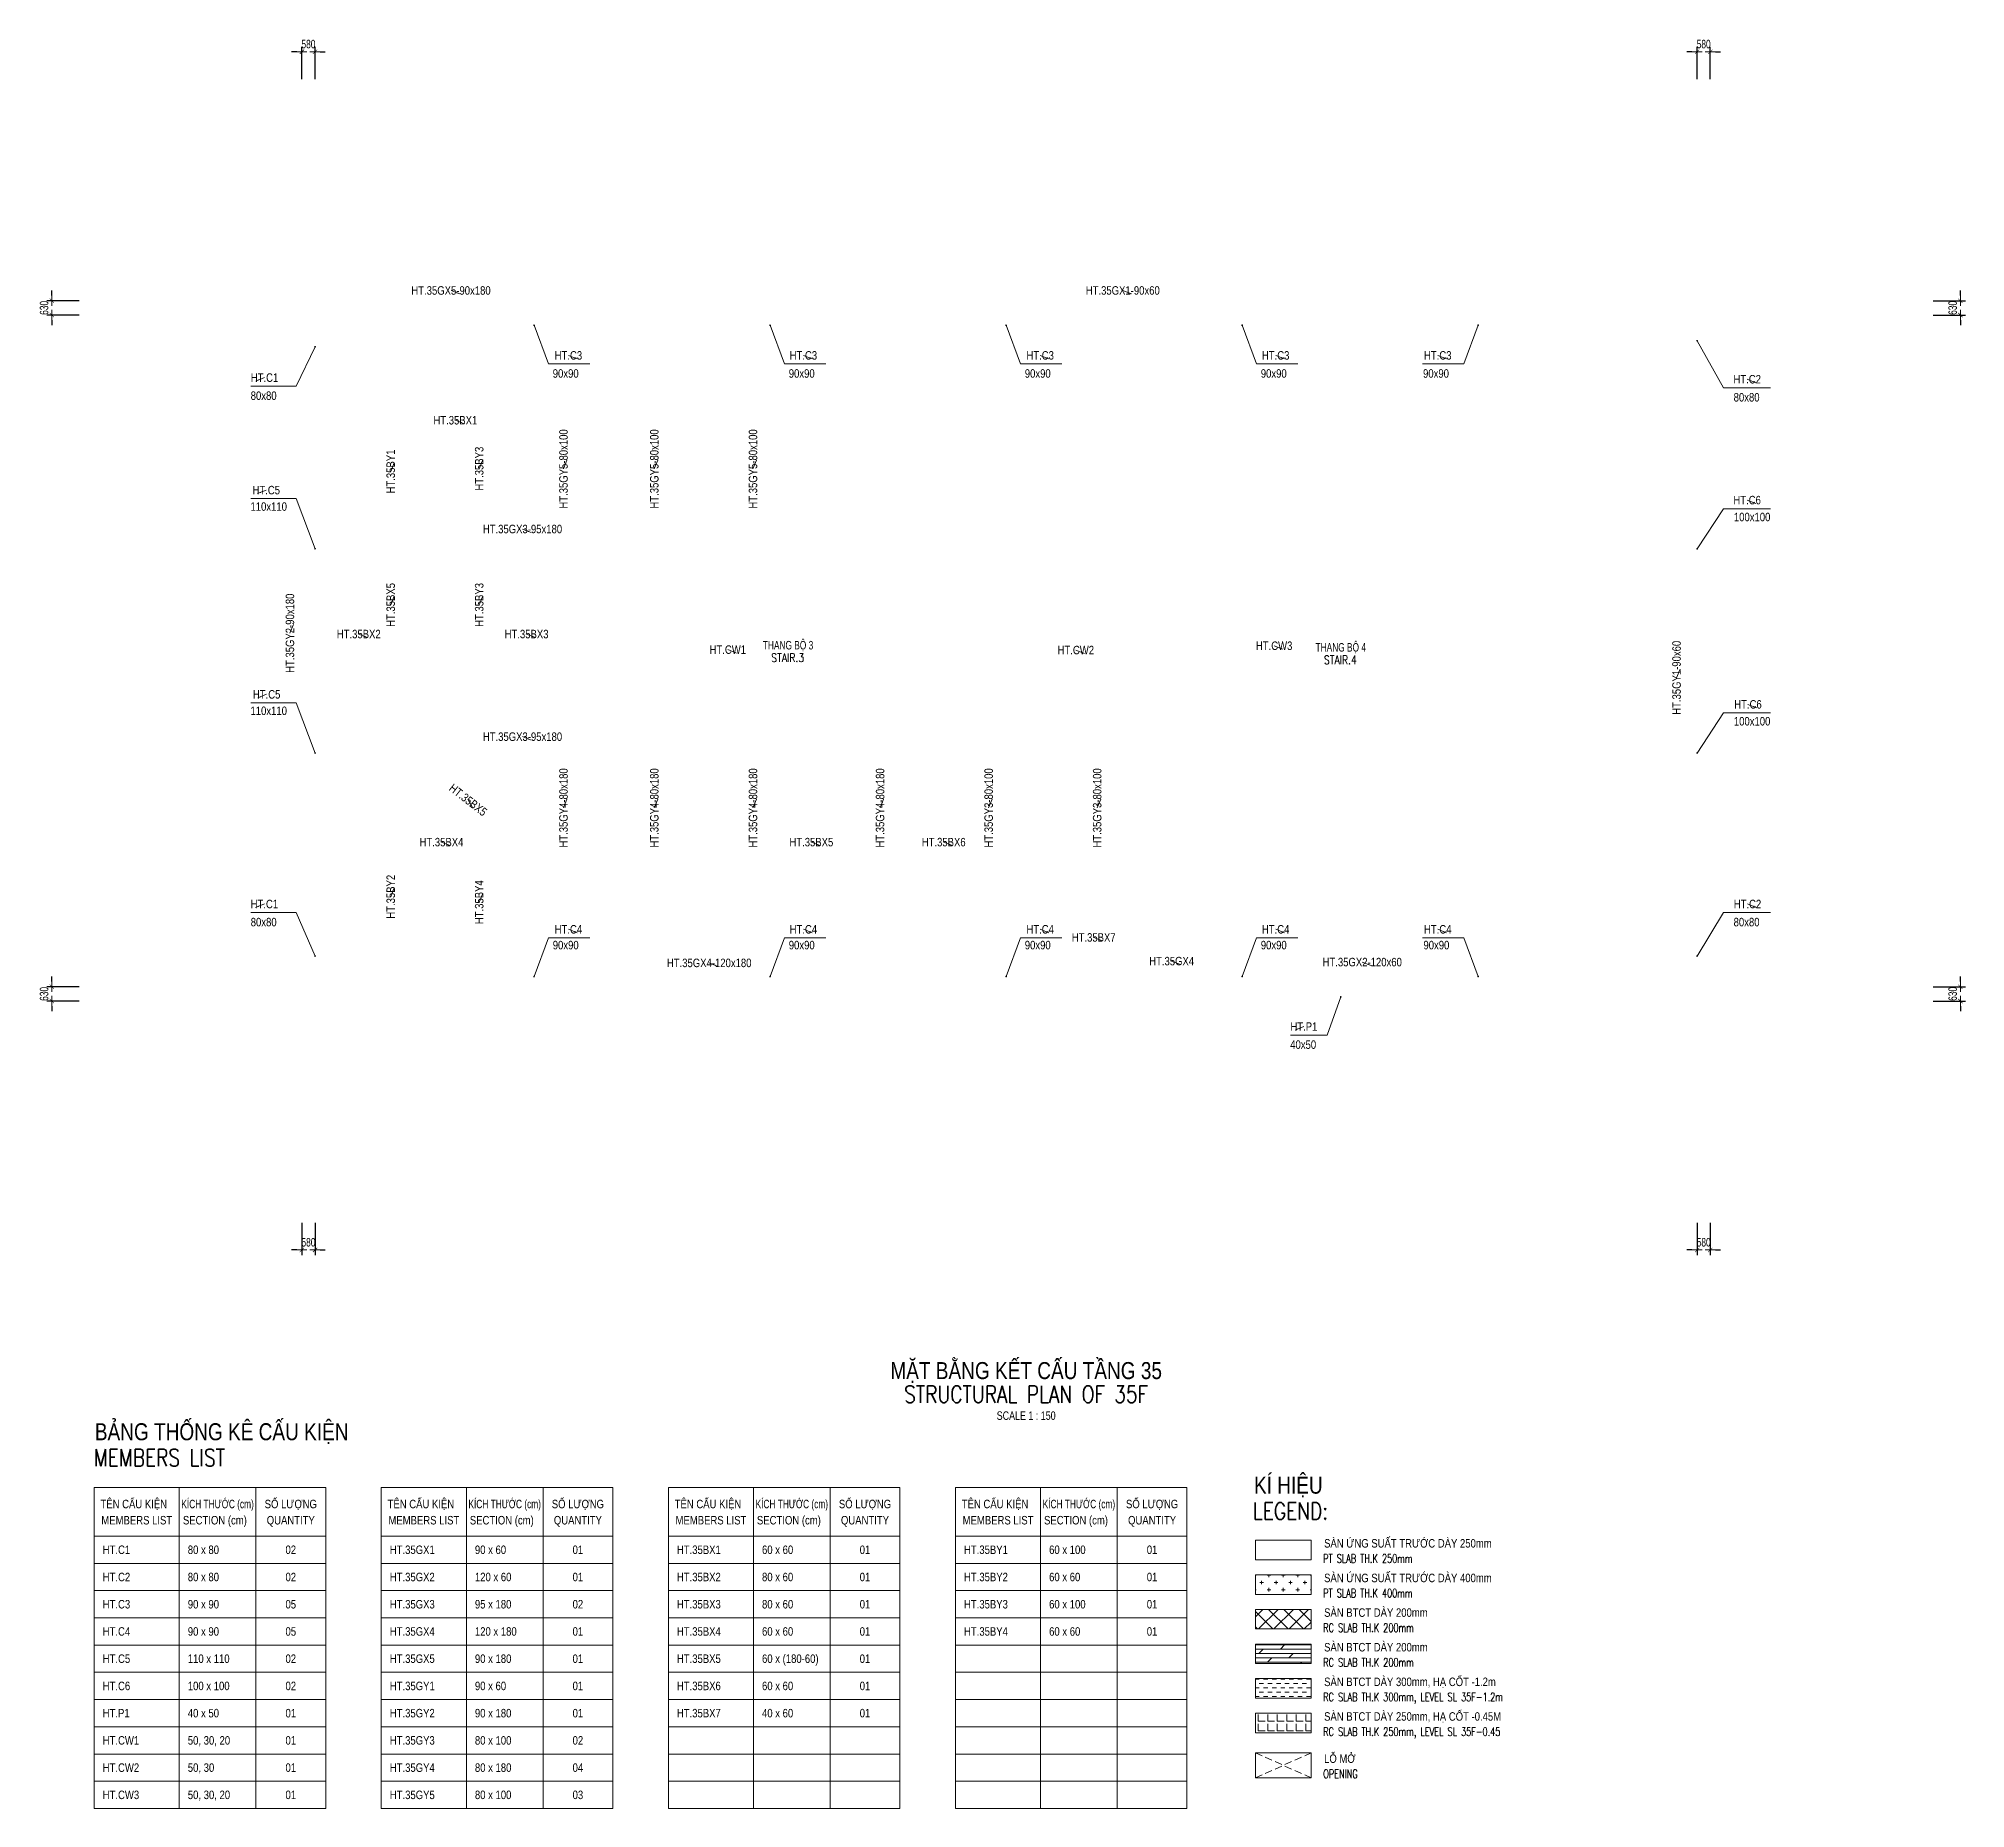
# Model space of a CAD drawing. Header units: millimetres. Extents: x 118516 to 203425, y -27310 to 50684.
import ezdxf
from ezdxf.enums import TextEntityAlignment as Align

# ---------------------------------------------------------------- set-up
doc = ezdxf.new("R2010")
doc.units = ezdxf.units.MM
doc.linetypes.add('DASHED2', pattern=[9.525, 6.35, -3.175])
doc.layers.get('Defpoints').update_dxf_attribs({"color": 151, "lineweight": 9})
for name, color, linetype, lineweight in [('$0$NDC_S_ANNO', 7, 'Continuous', 20), ('$0$NDC_S_DIM', 1, 'Continuous', 15), ('NDC_S_ANNO', 7, 'Continuous', 20), ('NDC_S_COLUMN NAME', 7, 'Continuous', 9), ('NDC_S_DIM', 1, 'Continuous', 15), ('NDC_S_ENG TEXT', 2, 'Continuous', 20), ('NDC_S_ENG TITLE', 3, 'Continuous', 20), ('NDC_S_HATCH MATERIAL', 8, 'Continuous', 13), ('NDC_S_LEADER', 1, 'Continuous', 15), ('NDC_S_OPENING', 9, 'DASHED2', 13), ('NDC_S_SLAB', 2, 'Continuous', 20), ('NDC_S_TEXT SYMBOL', 7, 'Continuous', 20), ('NDC_S_VN TEXT', 7, 'Continuous', 20), ('NDC_S_VN TITLE', 6, 'Continuous', 35), ('NDC_Table', 3, 'Continuous', 20)]:
    doc.layers.add(name, color=color, linetype=linetype, lineweight=lineweight)
doc.styles.add('$0$ARIAL', font='arial.ttf', dxfattribs={"width": 0.8})
doc.styles.add('$0$NDC_DIM', font='', dxfattribs={"width": 0.75})
doc.styles.add('$0$NDC_EN TXT', font='romans.shx', dxfattribs={"width": 0.8})
doc.styles.add('NDC_ANNO', font='', dxfattribs={"width": 0.8})
doc.styles.add('NDC_BAR 2', font='romans.shx', dxfattribs={"width": 0.8})
doc.styles.add('NDC_DIM', font='', dxfattribs={"width": 0.75})
doc.styles.add('NDC_EN TXT', font='romans.shx', dxfattribs={"width": 0.8})
doc.styles.add('NDC_VIE TXT', font='arial.ttf', dxfattribs={"width": 0.8})
doc.styles.get('$0$NDC_DIM').set_extended_font_data('Dotum')
doc.styles.get('NDC_ANNO').set_extended_font_data('Dotum')
doc.styles.get('NDC_DIM').set_extended_font_data('Dotum')
doc.dimstyles.new('$0$NDC_dim_iso', dxfattribs={"dimtxt": 2.5, "dimasz": 1, "dimexe": 1.5, "dimexo": 2.5, "dimgap": 1, "dimtad": 1, "dimdec": 0, "dimzin": 0, "dimdsep": 46, "dimtxsty": '$0$NDC_DIM', "dimblk": '$0$DIMMARK', "dimcen": 0.09, "dimdle": 1.2, "dimclrd": 1, "dimclre": 1, "dimclrt": 3, "dimadec": 0, "dimazin": 0, "dimtfac": 1, "dimtdec": 0, "dimtix": 1, "dimtofl": 0, "dimtmove": 0, "dimatfit": 3, "dimfxl": 8, "dimfxlon": 1, "dimtolj": 1, "dimtzin": 0, "dimarcsym": 0})
doc.dimstyles.new('NDC_dim_150', dxfattribs={"dimscale": 150, "dimtxt": 2.5, "dimasz": 1.5, "dimexe": 1.5, "dimexo": 2.5, "dimgap": 1, "dimtad": 1, "dimdec": 0, "dimzin": 0, "dimdsep": 46, "dimtxsty": 'NDC_DIM', "dimblk": 'DIMMARK', "dimcen": 0.09, "dimdle": 1.2, "dimclrd": 1, "dimclre": 1, "dimclrt": 3, "dimadec": 0, "dimazin": 0, "dimtfac": 1, "dimtdec": 0, "dimtix": 1, "dimtofl": 0, "dimtmove": 0, "dimatfit": 3, "dimfxl": 8, "dimfxlon": 1, "dimtolj": 1, "dimtzin": 0, "dimarcsym": 0})
doc.dimstyles.new('NDC_dim_200', dxfattribs={"dimscale": 200, "dimtxt": 2.5, "dimasz": 1.5, "dimexe": 1.5, "dimexo": 2.5, "dimgap": 1, "dimtad": 1, "dimdec": 0, "dimzin": 0, "dimdsep": 46, "dimtxsty": 'NDC_DIM', "dimblk": 'DIMMARK', "dimcen": 0.09, "dimdle": 1.2, "dimclrd": 1, "dimclre": 1, "dimclrt": 3, "dimadec": 0, "dimazin": 0, "dimtfac": 1, "dimtdec": 0, "dimtix": 1, "dimtofl": 0, "dimtmove": 0, "dimatfit": 3, "dimfxl": 6, "dimfxlon": 1, "dimtolj": 1, "dimtzin": 0, "dimarcsym": 0})

# ---------------------------------------------------------------- blocks, each defined once
blk = doc.blocks.new('Drawing name_symbol')
at = {"layer": 'NDC_S_ENG TITLE', "style": 'NDC_EN TXT', "width": 0.8}
blk.add_attdef('SECTDET1', text='', height=5, dxfattribs=at).set_placement((0, 1.01), align=Align.CENTER)
at = {"layer": 'NDC_S_TEXT SYMBOL', "lineweight": 25, "style": 'NDC_ANNO', "width": 0.8}
blk.add_attdef('SSCALE', text='', height=2.5, dxfattribs=at).set_placement((0, -4), align=Align.CENTER)
at = {"layer": 'NDC_S_VN TITLE', "style": 'NDC_VIE TXT', "width": 0.8}
blk.add_attdef('SECTDET2', text='', height=5, dxfattribs=at).set_placement((0, 7.97), align=Align.CENTER)
blk = doc.blocks.new('$0$DIMMARK')
at = {"layer": '$0$NDC_S_DIM', "color": 1}
blk.add_line((-1.5, 0), (1, 0), dxfattribs=at)
at = {"layer": '$0$NDC_S_DIM', "color": 2, "const_width": 0.1}
blk.add_lwpolyline([(-0.42, -0.42), (0.42, 0.42)], dxfattribs=at)
blk = doc.blocks.new('DIMMARK')
at = {"layer": 'NDC_S_DIM', "color": 1}
blk.add_line((-1.5, 0), (1, 0), dxfattribs=at)
at = {"layer": 'NDC_S_DIM', "color": 2, "const_width": 0.1}
blk.add_lwpolyline([(-0.42, -0.42), (0.42, 0.42)], dxfattribs=at)
blk = doc.blocks.new('*D13')
at = {"layer": 'Defpoints', "color": 0, "ltscale": 100, "transparency": 16777216}
for p in [(119100, 8900), (135324, 8900), (135324, 8270)]:
    blk.add_point(p, dxfattribs=at)
at = {"layer": 'NDC_S_DIM', "color": 1, "lineweight": -2, "ltscale": 100, "transparency": 16777216}
for p, q in [((119100, 9125), (119100, 9350)), ((120300, 8900), (118875, 8900)), ((120300, 8270), (118875, 8270)), ((119100, 8045), (119100, 7820))]:
    blk.add_line(p, q, dxfattribs=at)
at = {"layer": 'NDC_S_DIM', "color": 1, "lineweight": -2, "ltscale": 100, "transparency": 16777216, "xscale": 225, "yscale": 225, "zscale": 225}
for p, rotation in [((119100, 8900), 270), ((119100, 8270), 90)]:
    blk.add_blockref('DIMMARK', p, dxfattribs=dict(at, rotation=rotation))
at = {"layer": 'NDC_S_DIM', "color": 3, "ltscale": 100, "transparency": 16777216, "insert": (118762, 8585), "char_height": 375, "attachment_point": 5, "rotation": 90, "style": 'NDC_DIM'}
blk.add_mtext('\\A1;630', dxfattribs=at)
blk = doc.blocks.new('*D14')
at = {"layer": 'Defpoints', "color": 0, "ltscale": 100, "transparency": 16777216}
for p in [(133934, 39130), (119100, 38500), (135402, 38500)]:
    blk.add_point(p, dxfattribs=at)
at = {"layer": 'NDC_S_DIM', "color": 1, "lineweight": -2, "ltscale": 100, "transparency": 16777216}
for p, q in [((120300, 39130), (118875, 39130)), ((119100, 39355), (119100, 39580)), ((120300, 38500), (118875, 38500)), ((119100, 38275), (119100, 38050))]:
    blk.add_line(p, q, dxfattribs=at)
at = {"layer": 'NDC_S_DIM', "color": 1, "lineweight": -2, "ltscale": 100, "transparency": 16777216, "xscale": 225, "yscale": 225, "zscale": 225}
for p, rotation in [((119100, 39130), 270), ((119100, 38500), 90)]:
    blk.add_blockref('DIMMARK', p, dxfattribs=dict(at, rotation=rotation))
at = {"layer": 'NDC_S_DIM', "color": 3, "ltscale": 100, "transparency": 16777216, "insert": (118762, 38815), "char_height": 375, "attachment_point": 5, "rotation": 90, "style": 'NDC_DIM'}
blk.add_mtext('\\A1;630', dxfattribs=at)
blk = doc.blocks.new('*D15')
at = {"layer": 'Defpoints', "color": 0, "ltscale": 100, "transparency": 16777216}
for p in [(188189, 8900), (203200, 8900), (188189, 8270)]:
    blk.add_point(p, dxfattribs=at)
at = {"layer": 'NDC_S_DIM', "color": 1, "lineweight": -2, "ltscale": 100, "transparency": 16777216}
for p, q in [((203200, 9125), (203200, 9350)), ((202000, 8900), (203425, 8900)), ((202000, 8270), (203425, 8270)), ((203200, 8045), (203200, 7820))]:
    blk.add_line(p, q, dxfattribs=at)
at = {"layer": 'NDC_S_DIM', "color": 1, "lineweight": -2, "ltscale": 100, "transparency": 16777216, "xscale": 225, "yscale": 225, "zscale": 225}
for p, rotation in [((203200, 8900), 270), ((203200, 8270), 90)]:
    blk.add_blockref('DIMMARK', p, dxfattribs=dict(at, rotation=rotation))
at = {"layer": 'NDC_S_DIM', "color": 3, "ltscale": 100, "transparency": 16777216, "insert": (202862, 8585), "char_height": 375, "attachment_point": 5, "rotation": 90, "style": 'NDC_DIM'}
blk.add_mtext('\\A1;630', dxfattribs=at)
blk = doc.blocks.new('*D16')
at = {"layer": 'Defpoints', "color": 0, "ltscale": 100, "transparency": 16777216}
for p in [(187293, 39130), (203200, 39130), (188315, 38500)]:
    blk.add_point(p, dxfattribs=at)
at = {"layer": 'NDC_S_DIM', "color": 1, "lineweight": -2, "ltscale": 100, "transparency": 16777216}
for p, q in [((202000, 39130), (203425, 39130)), ((203200, 39355), (203200, 39580)), ((202000, 38500), (203425, 38500)), ((203200, 38275), (203200, 38050))]:
    blk.add_line(p, q, dxfattribs=at)
at = {"layer": 'NDC_S_DIM', "color": 1, "lineweight": -2, "ltscale": 100, "transparency": 16777216, "xscale": 225, "yscale": 225, "zscale": 225}
for p, rotation in [((203200, 39130), 270), ((203200, 38500), 90)]:
    blk.add_blockref('DIMMARK', p, dxfattribs=dict(at, rotation=rotation))
at = {"layer": 'NDC_S_DIM', "color": 3, "ltscale": 100, "transparency": 16777216, "insert": (202862, 38815), "char_height": 375, "attachment_point": 5, "rotation": 90, "style": 'NDC_DIM'}
blk.add_mtext('\\A1;630', dxfattribs=at)
blk = doc.blocks.new('*D17')
at = {"layer": 'Defpoints', "color": 0, "ltscale": 100, "transparency": 16777216}
for p in [(130700, 50100), (130120, 33376), (130700, 33473)]:
    blk.add_point(p, dxfattribs=at)
at = {"layer": 'NDC_S_DIM', "color": 1, "lineweight": -2, "ltscale": 100, "transparency": 16777216}
for p, q in [((129895, 50100), (129670, 50100)), ((130120, 48900), (130120, 50325)), ((130700, 48900), (130700, 50325)), ((130925, 50100), (131150, 50100))]:
    blk.add_line(p, q, dxfattribs=at)
at = {"layer": 'NDC_S_DIM', "color": 1, "lineweight": -2, "ltscale": 100, "transparency": 16777216, "xscale": 225, "yscale": 225, "zscale": 225}
blk.add_blockref('DIMMARK', (130120, 50100), dxfattribs=at)
at = {"layer": 'NDC_S_DIM', "color": 1, "lineweight": -2, "ltscale": 100, "transparency": 16777216, "xscale": 225, "yscale": 225, "zscale": 225, "rotation": 180}
blk.add_blockref('DIMMARK', (130700, 50100), dxfattribs=at)
at = {"layer": 'NDC_S_DIM', "color": 3, "ltscale": 100, "transparency": 16777216, "insert": (130410, 50438), "char_height": 375, "attachment_point": 5, "style": 'NDC_DIM'}
blk.add_mtext('\\A1;580', dxfattribs=at)
blk = doc.blocks.new('*D18')
at = {"layer": 'Defpoints', "color": 0, "ltscale": 100, "transparency": 16777216}
for p in [(192180, 50100), (191600, 34011), (192180, 34011)]:
    blk.add_point(p, dxfattribs=at)
at = {"layer": 'NDC_S_DIM', "color": 1, "lineweight": -2, "ltscale": 100, "transparency": 16777216}
for p, q in [((191375, 50100), (191150, 50100)), ((191600, 48900), (191600, 50325)), ((192180, 48900), (192180, 50325)), ((192405, 50100), (192630, 50100))]:
    blk.add_line(p, q, dxfattribs=at)
at = {"layer": 'NDC_S_DIM', "color": 1, "lineweight": -2, "ltscale": 100, "transparency": 16777216, "xscale": 225, "yscale": 225, "zscale": 225}
blk.add_blockref('DIMMARK', (191600, 50100), dxfattribs=at)
at = {"layer": 'NDC_S_DIM', "color": 1, "lineweight": -2, "ltscale": 100, "transparency": 16777216, "xscale": 225, "yscale": 225, "zscale": 225, "rotation": 180}
blk.add_blockref('DIMMARK', (192180, 50100), dxfattribs=at)
at = {"layer": 'NDC_S_DIM', "color": 3, "ltscale": 100, "transparency": 16777216, "insert": (191890, 50438), "char_height": 375, "attachment_point": 5, "style": 'NDC_DIM'}
blk.add_mtext('\\A1;580', dxfattribs=at)
blk = doc.blocks.new('*D19')
at = {"layer": 'Defpoints', "color": 0, "ltscale": 100, "transparency": 16777216}
for p in [(130120, 14005), (130700, 14051), (130700, -2700)]:
    blk.add_point(p, dxfattribs=at)
at = {"layer": 'NDC_S_DIM', "color": 1, "lineweight": -2, "ltscale": 100, "transparency": 16777216}
for p, q in [((130120, -1500), (130120, -2925)), ((130700, -1500), (130700, -2925)), ((129895, -2700), (129670, -2700)), ((130925, -2700), (131150, -2700))]:
    blk.add_line(p, q, dxfattribs=at)
at = {"layer": 'NDC_S_DIM', "color": 1, "lineweight": -2, "ltscale": 100, "transparency": 16777216, "xscale": 225, "yscale": 225, "zscale": 225}
blk.add_blockref('DIMMARK', (130120, -2700), dxfattribs=at)
at = {"layer": 'NDC_S_DIM', "color": 1, "lineweight": -2, "ltscale": 100, "transparency": 16777216, "xscale": 225, "yscale": 225, "zscale": 225, "rotation": 180}
blk.add_blockref('DIMMARK', (130700, -2700), dxfattribs=at)
at = {"layer": 'NDC_S_DIM', "color": 3, "ltscale": 100, "transparency": 16777216, "insert": (130410, -2362), "char_height": 375, "attachment_point": 5, "style": 'NDC_DIM'}
blk.add_mtext('\\A1;580', dxfattribs=at)
blk = doc.blocks.new('*D20')
at = {"layer": 'Defpoints', "color": 0, "ltscale": 100, "transparency": 16777216}
for p in [(191600, 12767), (192180, 12767), (192180, -2700)]:
    blk.add_point(p, dxfattribs=at)
at = {"layer": 'NDC_S_DIM', "color": 1, "lineweight": -2, "ltscale": 100, "transparency": 16777216}
for p, q in [((191600, -1500), (191600, -2925)), ((192180, -1500), (192180, -2925)), ((191375, -2700), (191150, -2700)), ((192405, -2700), (192630, -2700))]:
    blk.add_line(p, q, dxfattribs=at)
at = {"layer": 'NDC_S_DIM', "color": 1, "lineweight": -2, "ltscale": 100, "transparency": 16777216, "xscale": 225, "yscale": 225, "zscale": 225}
blk.add_blockref('DIMMARK', (191600, -2700), dxfattribs=at)
at = {"layer": 'NDC_S_DIM', "color": 1, "lineweight": -2, "ltscale": 100, "transparency": 16777216, "xscale": 225, "yscale": 225, "zscale": 225, "rotation": 180}
blk.add_blockref('DIMMARK', (192180, -2700), dxfattribs=at)
at = {"layer": 'NDC_S_DIM', "color": 3, "ltscale": 100, "transparency": 16777216, "insert": (191890, -2362), "char_height": 375, "attachment_point": 5, "style": 'NDC_DIM'}
blk.add_mtext('\\A1;580', dxfattribs=at)
blk = doc.blocks.new('*U8')
at = {"layer": '$0$NDC_S_ANNO', "ltscale": 0.8, "style": '$0$ARIAL', "width": 0.8, "flags": 1}
blk.add_attdef('CHU_THICH', text='', height=2.5, dxfattribs=at).set_placement((0, 0), align=Align.MIDDLE_CENTER)
at = {"layer": '$0$NDC_S_ANNO', "ltscale": 0.8, "style": '$0$ARIAL', "width": 0.8}
blk.add_attdef('TEN', text='', height=2.5, dxfattribs=at).set_placement((-2.58, 1.03), align=Align.MIDDLE_CENTER)
at = {"layer": 'Defpoints'}
blk.add_leader([(0, 0), (-2.58, 1.03)], dimstyle='$0$NDC_dim_iso', override={"dimgap": 0.625, "dimtad": 0}, dxfattribs=at)
blk = doc.blocks.new('Name col F6-F8')
at = {"layer": 'NDC_S_COLUMN NAME', "xscale": 150, "yscale": 150, "zscale": 150}
for p, values in [((11702, 27667), {'TEN': 'HT.C3'}), ((22056, 27667), {'TEN': 'HT.C3'}), ((32489, 27667), {'TEN': 'HT.C3'}), ((42867, 27667), {'TEN': 'HT.C3'}), ((50009, 27667), {'TEN': 'HT.C3'}), ((63645, 26617), {'TEN': 'HT.C2'}), ((63642, 21290), {'TEN': 'HT.C6'}), ((63679, 12290), {'TEN': 'HT.C6'}), ((63658, 3492), {'TEN': 'HT.C2'}), ((11702, 2378), {'TEN': 'HT.C4'}), ((22056, 2378), {'TEN': 'HT.C4'}), ((32489, 2378), {'TEN': 'HT.C4'}), ((42867, 2378), {'TEN': 'HT.C4'}), ((50009, 2378), {'TEN': 'HT.C4'})]:
    blk.add_blockref('*U8', p, dxfattribs=at).add_auto_attribs(values)
at = {"layer": 'NDC_S_COLUMN NAME'}
ref = blk.add_blockref('*U8', (-2464, 26689), dxfattribs=dict(at, xscale=-150, yscale=150, zscale=150))
ref.add_attrib('TEN', 'HT.C1', dxfattribs={"layer": '$0$NDC_S_ANNO', "ltscale": 0.8, "height": 375, "style": '$0$ARIAL', "width": 0.8}).set_placement((-2077, 26843), align=Align.MIDDLE_CENTER)
ref = blk.add_blockref('*U8', (-2386, 21731), dxfattribs=dict(at, xscale=-150, yscale=150, zscale=150))
ref.add_attrib('TEN', 'HT.C5', dxfattribs={"layer": '$0$NDC_S_ANNO', "ltscale": 0.8, "height": 375, "style": '$0$ARIAL', "width": 0.8}).set_placement((-1999, 21885), align=Align.MIDDLE_CENTER)
ref = blk.add_blockref('*U8', (-2370, 12731), dxfattribs=dict(at, xscale=-150, yscale=150, zscale=150))
ref.add_attrib('TEN', 'HT.C5', dxfattribs={"layer": '$0$NDC_S_ANNO', "ltscale": 0.8, "height": 375, "style": '$0$ARIAL', "width": 0.8}).set_placement((-1983, 12885), align=Align.MIDDLE_CENTER)
ref = blk.add_blockref('*U8', (-2469, 3492), dxfattribs=dict(at, xscale=-150, yscale=150, zscale=150))
ref.add_attrib('TEN', 'HT.C1', dxfattribs={"layer": '$0$NDC_S_ANNO', "ltscale": 0.8, "height": 375, "style": '$0$ARIAL', "width": 0.8}).set_placement((-2082, 3646), align=Align.MIDDLE_CENTER)
ref = blk.add_blockref('*U8', (43336, -1908), dxfattribs=dict(at, xscale=-150, yscale=150, zscale=150))
ref.add_attrib('TEN', 'HT.P1', dxfattribs={"layer": '$0$NDC_S_ANNO', "ltscale": 0.8, "height": 375, "style": '$0$ARIAL', "width": 0.8}).set_placement((43723, -1754), align=Align.MIDDLE_CENTER)
at = {"layer": 'NDC_S_COLUMN NAME', "style": 'NDC_VIE TXT', "width": 0.8}
for s, p in [('90x90', (10625, 26837)), ('90x90', (21025, 26837)), ('90x90', (31425, 26837)), ('90x90', (41825, 26837)), ('90x90', (48974, 26837)), ('80x80', (-2685, 25859)), ('80x80', (62660, 25787)), ('110x110', (-2695, 20973)), ('100x100', (62671, 20512)), ('110x110', (-2695, 11973)), ('100x100', (62671, 11512)), ('80x80', (-2684, 2662)), ('80x80', (62659, 2662)), ('90x90', (10625, 1648)), ('90x90', (21025, 1648)), ('90x90', (31425, 1648)), ('90x90', (41825, 1648)), ('90x90', (48991, 1648)), ('40x50', (43121, -2737))]:
    blk.add_text(s, height=375, dxfattribs=at).set_placement(p)
at = {"layer": 'NDC_S_LEADER', "ltscale": 100}
for points in [[(9800, 29150), (10431, 27444), (12254, 27444)], [(20200, 29150), (20831, 27444), (22654, 27444)], [(30600, 29150), (31231, 27444), (33054, 27444)], [(41000, 29150), (41631, 27444), (43454, 27444)], [(51400, 29150), (50769, 27444), (48946, 27444)], [(150, 28200), (-681, 26466), (-2679, 26466)], [(61050, 28469), (62215, 26394), (64288, 26394)], [(150, 19300), (-681, 21508), (-2679, 21508)], [(61050, 19300), (62215, 21067), (64288, 21067)], [(150, 10300), (-681, 12508), (-2679, 12508)], [(61050, 10300), (62215, 12067), (64288, 12067)], [(150, 1353), (-681, 3269), (-2679, 3269)], [(61050, 1353), (62215, 3269), (64288, 3269)], [(9800, 450), (10431, 2156), (12254, 2156)], [(20200, 450), (20831, 2156), (22654, 2156)], [(30600, 450), (31231, 2156), (33054, 2156)], [(41000, 450), (41631, 2156), (43454, 2156)], [(51400, 450), (50769, 2156), (48946, 2156)], [(45350, -450), (44744, -2130), (43126, -2130)]]:
    blk.add_leader(points, dimstyle='NDC_dim_200', override={"dimgap": 1, "dimtad": 0, "dimldrblk": 'DotSmall'}, dxfattribs=at)

msp = doc.modelspace()

# ---------------------------------------------------------------- hatches: boundary and pattern name
at = {"layer": 'NDC_S_HATCH MATERIAL', "ltscale": 100}
h = msp.add_hatch(dxfattribs=at)
h.set_pattern_fill('CROSS', color=256, scale=50)
h.set_pattern_definition([(0, (-31819.65, -8780.4), (317.5, 317.5), [158.75, -476.25]), (90, (-31740.28, -8859.77), (-317.5, 317.5), [158.75, -476.25])])
h.paths.add_polyline_path([(172138.2, -17011.3), (172138.2, -17875.5), (174596.5, -17875.5), (174596.5, -17011.3)])
h = msp.add_hatch(dxfattribs=at)
h.set_pattern_fill('ANSI37', color=256, scale=150)
h.set_pattern_definition([(45, (-23741.8, -14705.9), (-336.7596, 336.7596), []), (135, (-23741.8, -14705.9), (-336.7596, -336.7596), [])])
h.paths.add_polyline_path([(172138.2, -18537.3), (172138.2, -19401.5), (174596.5, -19401.5), (174596.5, -18537.3)])
h = msp.add_hatch(dxfattribs=at)
h.set_pattern_fill('DOLMIT', color=256, scale=30)
h.set_pattern_definition([(0, (-23741.82, -1623.35), (0, 190.5), []), (45, (-23741.8, -1623.35), (-380.9997, 380.9997), [269.4077, -538.8154])])
h.paths.add_polyline_path([(174596.5, -20063.3), (172138.2, -20063.3), (172138.2, -20927.5), (174596.5, -20927.5)])
h = msp.add_hatch(dxfattribs=at)
h.set_pattern_fill('DASH', color=256, scale=60)
h.set_pattern_definition([(0, (9229.43, 1052.42), (190.5, 190.5), [190.5, -190.5])])
h.paths.add_polyline_path([(172138.2, -21589.3), (174596.5, -21589.3), (174596.5, -22453.5), (172138.2, -22453.5)])
h = msp.add_hatch(dxfattribs=at)
h.set_pattern_fill('ANGLE', color=256, scale=60)
h.set_pattern_definition([(0, (9229.43, 0), (0, 419.1), [304.8, -114.3]), (90, (9229.43, 0), (-419.1, 3e-14), [304.8, -114.3])])
h.paths.add_polyline_path([(172138.2, -23115.3), (174596.5, -23115.3), (174596.5, -23979.5), (172138.2, -23979.5)])

# ---------------------------------------------------------------- linework, layer by layer
at = {"layer": 'NDC_S_OPENING', "ltscale": 50}
for p, q in [((172138.2, -24856.3), (174596.5, -25964.5)), ((172138.2, -25964.5), (174596.5, -24856.3))]:
    msp.add_line(p, q, dxfattribs=at)
at = {"layer": 'NDC_S_SLAB'}
for points in [[(172138.2, -15485.3), (174596.5, -15485.3), (174596.5, -16349.5), (172138.2, -16349.5)], [(172138.2, -17011.3), (174596.5, -17011.3), (174596.5, -17875.5), (172138.2, -17875.5)], [(172138.2, -18537.3), (174596.5, -18537.3), (174596.5, -19401.5), (172138.2, -19401.5)], [(172138.2, -20063.3), (174596.5, -20063.3), (174596.5, -20927.5), (172138.2, -20927.5)], [(172138.2, -21589.3), (174596.5, -21589.3), (174596.5, -22453.5), (172138.2, -22453.5)], [(172138.2, -23115.3), (174596.5, -23115.3), (174596.5, -23979.5), (172138.2, -23979.5)], [(172138.2, -24856.3), (174596.5, -24856.3), (174596.5, -25964.5), (172138.2, -25964.5)]]:
    msp.add_lwpolyline(points, close=True, dxfattribs=at)
at = {"layer": 'NDC_Table'}
for p, q in [((120969.1, -13165.8), (120969.1, -27310)), ((120969.1, -13165.8), (131169.1, -13165.8)), ((124719.1, -13165.8), (124719.1, -27310)), ((128094.1, -13165.8), (128094.1, -27310)), ((131169.1, -13165.8), (131169.1, -27310)), ((133620.1, -13165.8), (133620.1, -27310)), ((133620.1, -13165.8), (143820.1, -13165.8)), ((137370.1, -13165.8), (137370.1, -27310)), ((140745.1, -13165.8), (140745.1, -27310)), ((143820.1, -13165.8), (143820.1, -27310)), ((146271, -13165.8), (146271, -27310)), ((146271, -13165.8), (156471, -13165.8)), ((150021, -13165.8), (150021, -27310)), ((153396, -13165.8), (153396, -27310)), ((156471, -13165.8), (156471, -27310)), ((158922, -13165.8), (158922, -27310)), ((158922, -13165.8), (169122, -13165.8)), ((162672, -13165.8), (162672, -27310)), ((166047, -13165.8), (166047, -27310)), ((169122, -13165.8), (169122, -27310)), ((120969.1, -15310), (131169.1, -15310)), ((133620.1, -15310), (143820.1, -15310)), ((146271, -15310), (156471, -15310)), ((158922, -15310), (169122, -15310)), ((120969.1, -16510), (131169.1, -16510)), ((133620.1, -16510), (143820.1, -16510)), ((146271, -16510), (156471, -16510)), ((158922, -16510), (169122, -16510)), ((120969.1, -17710), (131169.1, -17710)), ((133620.1, -17710), (143820.1, -17710)), ((146271, -17710), (156471, -17710)), ((158922, -17710), (169122, -17710)), ((120969.1, -18910), (131169.1, -18910)), ((133620.1, -18910), (143820.1, -18910)), ((146271, -18910), (156471, -18910)), ((158922, -18910), (169122, -18910)), ((120969.1, -20110), (131169.1, -20110)), ((133620.1, -20110), (143820.1, -20110)), ((146271, -20110), (156471, -20110)), ((158922, -20110), (169122, -20110)), ((120969.1, -21310), (131169.1, -21310)), ((133620.1, -21310), (143820.1, -21310)), ((146271, -21310), (156471, -21310)), ((158922, -21310), (169122, -21310)), ((120969.1, -22510), (131169.1, -22510)), ((133620.1, -22510), (143820.1, -22510)), ((146271, -22510), (156471, -22510)), ((158922, -22510), (169122, -22510)), ((120969.1, -23710), (131169.1, -23710)), ((133620.1, -23710), (143820.1, -23710)), ((146271, -23710), (156471, -23710)), ((158922, -23710), (169122, -23710)), ((120969.1, -24910), (131169.1, -24910)), ((133620.1, -24910), (143820.1, -24910)), ((146271, -24910), (156471, -24910)), ((158922, -24910), (169122, -24910)), ((120969.1, -26110), (131169.1, -26110)), ((133620.1, -26110), (143820.1, -26110)), ((146271, -26110), (156471, -26110)), ((158922, -26110), (169122, -26110)), ((120969.1, -27310), (131169.1, -27310)), ((133620.1, -27310), (143820.1, -27310)), ((146271, -27310), (156471, -27310)), ((158922, -27310), (169122, -27310))]:
    msp.add_line(p, q, dxfattribs=at)

# ---------------------------------------------------------------- block references
at = {"layer": 'NDC_S_ANNO', "xscale": 150, "yscale": 150, "zscale": 150}
msp.add_blockref('Drawing name_symbol', (162036.3, -9585.1), dxfattribs=at).add_auto_attribs({'SECTDET1': 'STRUCTURAL PLAN OF 35F', 'SECTDET2': 'MẶT BẰNG KẾT CẤU TẦNG 35', 'SSCALE': 'SCALE 1 : 150'})
at = {"layer": 'NDC_S_VN TEXT', "xscale": 150, "yscale": 150, "zscale": 150}
for p, values in [((137078.7, 39427.1), {'TEN': 'HT.35GX5-90x180'}), ((166679.4, 39428.3), {'TEN': 'HT.35GX1-90x60'}), ((137269.9, 33709.6), {'TEN': 'HT.35BX1'}), ((140228, 28915.9), {'TEN': 'HT.35GX3-95x180'}), ((133013.8, 24287.3), {'TEN': 'HT.35BX2'}), ((140408.2, 24287.3), {'TEN': 'HT.35BX3'}), ((149276.4, 23602.3), {'TEN': 'HT.CW1'}), ((164610.2, 23581.2), {'TEN': 'HT.CW2'}), ((173348.8, 23772.7), {'TEN': 'HT.CW3'}), ((140228, 19765.9), {'TEN': 'HT.35GX3-95x180'}), ((136657.2, 15118.5), {'TEN': 'HT.35BX4'}), ((152957.3, 15118.5), {'TEN': 'HT.35BX5'}), ((158788.1, 15118.5), {'TEN': 'HT.35BX6'}), ((165398.1, 10918.5), {'TEN': 'HT.35BX7'}), ((168833.3, 9874.9), {'TEN': 'HT.35GX4'}), ((148455.3, 9796.7), {'TEN': 'HT.35GX4-120x180'}), ((177230.9, 9832.2), {'TEN': 'HT.35GX2-120x60'})]:
    msp.add_blockref('*U8', p, dxfattribs=at).add_auto_attribs(values)
at = {"layer": 'NDC_S_VN TEXT'}
msp.add_blockref('Name col F6-F8', (130550, 8900), dxfattribs=at)
at = {"layer": 'NDC_S_VN TEXT', "xscale": 150, "yscale": 150, "zscale": 150}
for p, rotation, values in [((141802.3, 32103.9), 90, {'TEN': 'HT.35GY5-80x100'}), ((145802.3, 32103.9), 90, {'TEN': 'HT.35GY5-80x100'}), ((150152.3, 32103.9), 90, {'TEN': 'HT.35GY5-80x100'}), ((134189, 31990.4), 90, {'TEN': 'HT.35BY1'}), ((138087.7, 32116.2), 90, {'TEN': 'HT.35BY3'}), ((134189, 26111.2), 90, {'TEN': 'HT.35BX5'}), ((138087.7, 26111.2), 90, {'TEN': 'HT.35BY3'}), ((129747.5, 24865.1), 90, {'TEN': 'HT.35GY2-90x180'}), ((190847.7, 22901.1), 90, {'TEN': 'HT.35GY1-90x60'}), ((137655, 16774), 322.0662513886838, {'TEN': 'HT.35BX5'}), ((141802.3, 17166.1), 90, {'TEN': 'HT.35GY4-80x180'}), ((145802.3, 17166.1), 90, {'TEN': 'HT.35GY4-80x180'}), ((150152.3, 17166.1), 90, {'TEN': 'HT.35GY4-80x180'}), ((155752.3, 17166.1), 90, {'TEN': 'HT.35GY4-80x180'}), ((160536.1, 17166.1), 90, {'TEN': 'HT.35GY3-80x100'}), ((165318.4, 17166.1), 90, {'TEN': 'HT.35GY3-80x100'}), ((134189, 13252.9), 90, {'TEN': 'HT.35BY2'}), ((138087.7, 13011.1), 90, {'TEN': 'HT.35BY4'})]:
    msp.add_blockref('*U8', p, dxfattribs=dict(at, rotation=rotation)).add_auto_attribs(values)

# ---------------------------------------------------------------- texts
at = {"layer": 'NDC_S_ENG TEXT', "style": '$0$NDC_EN TXT'}
for s, height, width, p in [('LEGEND:', 750, 0.8, (172023.8, -14580.6)), ('PT SLAB TH.K 250mm', 375, 0.7, (175125.3, -16482.1)), ('PT SLAB TH.K 400mm', 375, 0.7, (175125.3, -18008.1)), ('RC SLAB TH.K 200mm', 375, 0.7, (175125.3, -19534.1)), ('RC SLAB TH.K 200mm', 375, 0.7, (175125.3, -21060.1)), ('RC SLAB TH.K 300mm, LEVEL SL 35F-1.2m', 375, 0.7, (175125.3, -22586.1)), ('RC SLAB TH.K 250mm, LEVEL SL 35F-0.45', 375, 0.7, (175125.3, -24112.1)), ('OPENING', 375, 0.7, (175125.3, -25971))]:
    msp.add_text(s, height=height, dxfattribs=dict(at, width=width)).set_placement(p)
at = {"layer": 'NDC_S_ENG TITLE', "style": 'NDC_EN TXT', "width": 0.8}
msp.add_text('MEMBERS LIST', height=750, dxfattribs=at).set_placement((120947.1, -12225.5))
at = {"layer": 'NDC_S_VN TEXT'}
for s, style, width, p in [('THANG BỘ 3', 'NDC_VIE TXT', 0.7, (150433, 23763.7)), ('THANG BỘ 4', 'NDC_VIE TXT', 0.7, (174788.5, 23669.1)), ('STAIR.3', 'NDC_BAR 2', 0.8, (150800.8, 23210.7)), ('STAIR.4', 'NDC_BAR 2', 0.8, (175156.3, 23116)), ('SÀN ỨNG SUẤT TRƯỚC DÀY 250mm', 'NDC_VIE TXT', 0.8, (175163.6, -15813.3)), ('SÀN ỨNG SUẤT TRƯỚC DÀY 400mm', 'NDC_VIE TXT', 0.8, (175163.6, -17339.3)), ('SÀN BTCT DÀY 200mm', 'NDC_VIE TXT', 0.8, (175163.6, -18865.3)), ('SÀN BTCT DÀY 200mm', 'NDC_VIE TXT', 0.8, (175163.6, -20391.3)), ('SÀN BTCT DÀY 300mm, HẠ CỐT -1.2m', 'NDC_VIE TXT', 0.8, (175163.6, -21917.3)), ('SÀN BTCT DÀY 250mm, HẠ CỐT -0.45M', 'NDC_VIE TXT', 0.8, (175163.6, -23443.3)), ('LỖ MỞ', 'NDC_VIE TXT', 0.8, (175163.6, -25302.2))]:
    msp.add_text(s, height=375, dxfattribs=dict(at, style=style, width=width)).set_placement(p)
at = {"layer": 'NDC_S_VN TEXT', "style": 'NDC_VIE TXT', "width": 0.8}
for s, p in [('BẢNG THỐNG KÊ CẤU KIỆN', (120997.4, -10334.4)), ('KÍ HIỆU', (172074, -12689.5))]:
    msp.add_text(s, height=750, dxfattribs=at).set_placement(p, align=Align.TOP_LEFT)
at = {"layer": 'NDC_S_VN TEXT', "style": 'NDC_VIE TXT'}
for s, width, p in [('TÊN CẤU KIỆN', 0.8, (122712.8, -13893.7)), ('MEMBERS LIST', 0.8, (122844.1, -14607.1)), ('KÍCH THƯỚC (cm)', 0.7, (126406.6, -13893.7)), ('SECTION (cm)', 0.8, (126287.7, -14607.1)), ('SỐ LƯỢNG', 0.8, (129631.6, -13893.7)), ('QUANTITY', 0.8, (129631.6, -14607.1)), ('TÊN CẤU KIỆN', 0.8, (135363.8, -13893.7)), ('MEMBERS LIST', 0.8, (135495.1, -14607.1)), ('KÍCH THƯỚC (cm)', 0.7, (139057.6, -13893.7)), ('SECTION (cm)', 0.8, (138929.5, -14607.1)), ('SỐ LƯỢNG', 0.8, (142282.6, -13893.7)), ('QUANTITY', 0.8, (142282.6, -14607.1)), ('TÊN CẤU KIỆN', 0.8, (148014.7, -13893.7)), ('MEMBERS LIST', 0.8, (148146, -14607.1)), ('KÍCH THƯỚC (cm)', 0.7, (151708.5, -13893.7)), ('SECTION (cm)', 0.8, (151580.5, -14607.1)), ('SỐ LƯỢNG', 0.8, (154933.5, -13893.7)), ('QUANTITY', 0.8, (154933.5, -14607.1)), ('TÊN CẤU KIỆN', 0.8, (160665.7, -13893.7)), ('MEMBERS LIST', 0.8, (160797, -14607.1)), ('KÍCH THƯỚC (cm)', 0.7, (164359.5, -13893.7)), ('SECTION (cm)', 0.8, (164231.5, -14607.1)), ('SỐ LƯỢNG', 0.8, (167584.5, -13893.7)), ('QUANTITY', 0.8, (167584.5, -14607.1)), ('02', 0.8, (129631.6, -15910)), ('01', 0.8, (142282.6, -15910)), ('01', 0.8, (154933.5, -15910)), ('01', 0.8, (167584.5, -15910)), ('02', 0.8, (129631.6, -17110)), ('01', 0.8, (142282.6, -17110)), ('01', 0.8, (154933.5, -17110)), ('01', 0.8, (167584.5, -17110)), ('05', 0.8, (129631.6, -18310)), ('02', 0.8, (142282.6, -18310)), ('01', 0.8, (154933.5, -18310)), ('01', 0.8, (167584.5, -18310)), ('05', 0.8, (129631.6, -19510)), ('01', 0.8, (142282.6, -19510)), ('01', 0.8, (154933.5, -19510)), ('01', 0.8, (167584.5, -19510)), ('02', 0.8, (129631.6, -20710)), ('01', 0.8, (142282.6, -20710)), ('01', 0.8, (154933.5, -20710)), ('02', 0.8, (129631.6, -21910)), ('01', 0.8, (142282.6, -21910)), ('01', 0.8, (154933.5, -21910)), ('01', 0.8, (129631.6, -23110)), ('01', 0.8, (142282.6, -23110)), ('01', 0.8, (154933.5, -23110)), ('01', 0.8, (129631.6, -24310)), ('02', 0.8, (142282.6, -24310)), ('01', 0.8, (129631.6, -25510)), ('04', 0.8, (142282.6, -25510)), ('01', 0.8, (129631.6, -26710)), ('03', 0.8, (142282.6, -26710))]:
    msp.add_text(s, height=375, dxfattribs=dict(at, width=width)).set_placement(p, align=Align.MIDDLE_CENTER)
at = {"layer": 'NDC_S_VN TEXT', "style": 'NDC_VIE TXT', "width": 0.8}
for s, p in [('HT.C1', (121344.1, -15910)), ('80 x 80', (125094.1, -15910)), ('HT.35GX1', (133995.1, -15910)), ('HT.35BX1', (146646, -15910)), ('60 x 60', (150396, -15910)), ('HT.35BY1', (159297, -15910)), ('60 x 100', (163047, -15910)), ('HT.C2', (121344.1, -17110)), ('80 x 80', (125094.1, -17110)), ('HT.35GX2', (133995.1, -17110)), ('HT.35BX2', (146646, -17110)), ('80 x 60', (150396, -17110)), ('HT.35BY2', (159297, -17110)), ('60 x 60', (163047, -17110)), ('HT.C3', (121344.1, -18310)), ('90 x 90', (125094.1, -18310)), ('HT.35GX3', (133995.1, -18310)), ('95 x 180', (137745.1, -18310)), ('HT.35BX3', (146646, -18310)), ('80 x 60', (150396, -18310)), ('HT.35BY3', (159297, -18310)), ('60 x 100', (163047, -18310)), ('HT.C4', (121344.1, -19510)), ('90 x 90', (125094.1, -19510)), ('HT.35GX4', (133995.1, -19510)), ('HT.35BX4', (146646, -19510)), ('60 x 60', (150396, -19510)), ('HT.35BY4', (159297, -19510)), ('60 x 60', (163047, -19510)), ('HT.C5', (121344.1, -20710)), ('110 x 110', (125094.1, -20710)), ('HT.35GX5', (133995.1, -20710)), ('HT.35BX5', (146646, -20710)), ('60 x (180-60)', (150396, -20710)), ('HT.C6', (121344.1, -21910)), ('100 x 100', (125094.1, -21910)), ('HT.35GY1', (133995.1, -21910)), ('HT.35BX6', (146646, -21910)), ('60 x 60', (150396, -21910)), ('HT.P1', (121344.1, -23110)), ('40 x 50', (125094.1, -23110)), ('HT.35GY2', (133995.1, -23110)), ('HT.35BX7', (146646, -23110)), ('40 x 60', (150396, -23110)), ('HT.CW1', (121344.1, -24310)), ('50, 30, 20', (125094.1, -24310)), ('HT.35GY3', (133995.1, -24310)), ('80 x 100', (137745.1, -24310)), ('HT.CW2', (121344.1, -25510)), ('50, 30', (125094.1, -25510)), ('HT.35GY4', (133995.1, -25510)), ('80 x 180', (137745.1, -25510)), ('HT.CW3', (121344.1, -26710)), ('50, 30, 20', (125094.1, -26710)), ('HT.35GY5', (133995.1, -26710)), ('80 x 100', (137745.1, -26710))]:
    msp.add_text(s, height=375, dxfattribs=at).set_placement(p, align=Align.MIDDLE_LEFT)
at = {"layer": 'NDC_S_VN TEXT', "color": 1, "style": 'NDC_VIE TXT', "width": 0.8}
for s, p in [('90 x 60', (137745.1, -15910)), ('120 x 60', (137745.1, -17110)), ('120 x 180', (137745.1, -19510)), ('90 x 180', (137745.1, -20710)), ('90 x 60', (137745.1, -21910)), ('90 x 180', (137745.1, -23110))]:
    msp.add_text(s, height=375, dxfattribs=at).set_placement(p, align=Align.MIDDLE_LEFT)

# ---------------------------------------------------------------- dimensions: what is measured, and where the dimension line sits
at = {"layer": 'NDC_S_DIM', "ltscale": 100}
for base, p1, p2, picture, middle in [((130700, 50100), (130120, 33376.3), (130700, 33472.8), '*D17', (130410, 50437.8)), ((192180, 50100), (191600, 34010.5), (192180, 34010.5), '*D18', (191890, 50437.8)), ((130700, -2700), (130120, 14005.1), (130700, 14051.1), '*D19', (130410, -2362.2)), ((192180, -2700), (191600, 12767.1), (192180, 12767.1), '*D20', (191890, -2362.2))]:
    dim = msp.add_linear_dim(base=base, p1=p1, p2=p2, dimstyle='NDC_dim_150', dxfattribs=at)
    dim.commit()
    dim.dimension.update_dxf_attribs({"geometry": picture, "text_midpoint": middle})
for base, p1, p2, picture, middle in [((119100, 38500), (133934, 39130), (135401.9, 38500), '*D14', (118762.2, 38815)), ((203200, 39130), (188315.4, 38500), (187293.3, 39130), '*D16', (202862.2, 38815)), ((119100, 8900), (135324, 8270), (135324, 8900), '*D13', (118762.2, 8585)), ((203200, 8900), (188188.6, 8270), (188188.6, 8900), '*D15', (202862.2, 8585))]:
    dim = msp.add_linear_dim(base=base, p1=p1, p2=p2, angle=90, dimstyle='NDC_dim_150', dxfattribs=at)
    dim.commit()
    dim.dimension.update_dxf_attribs({"geometry": picture, "text_midpoint": middle})

doc.saveas('drawing.dxf')
